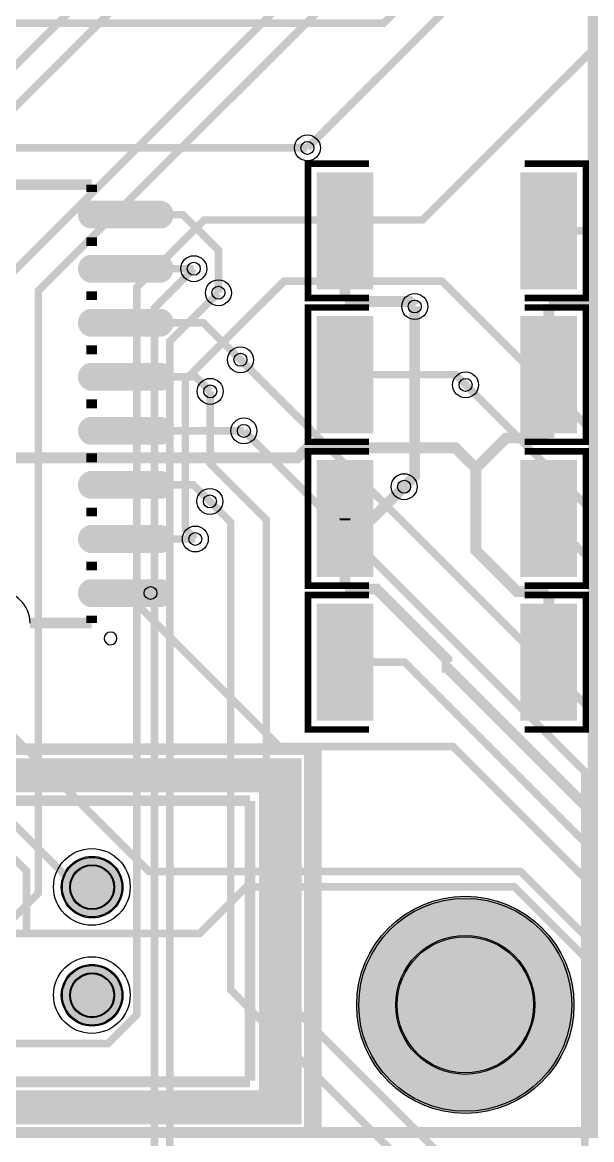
# Model space of a CAD drawing. Header units: millimetres. Extents: x -4 to 157, y 41 to 137.
# Drawn here: x 120.89 to 134.26, y 64.02 to 90.27 of the extents above; entities that cross this region are included whole.
import ezdxf

# ---------------------------------------------------------------- set-up
doc = ezdxf.new("R2010")
doc.units = ezdxf.units.MM
for name, color, linetype, true_color in [('BottomLayer', 7, 'Continuous', 0x0000ff), ('BottomSolderMaskLayer', 7, 'Continuous', 0xaa00ff), ('Document', 7, 'Continuous', 0xffffff), ('Hole', 7, 'Continuous', 0x222222), ('Multi-Layer', 7, 'Continuous', 0xc0c0c0), ('TopLayer', 7, 'Continuous', 0xff0000), ('TopPasteMaskLayer', 7, 'Continuous', 0x808080), ('TopSilkLayer', 7, 'Continuous', 0xffcc00), ('TopSolderMaskLayer', 7, 'Continuous', 0x800080)]:
    doc.layers.add(name, color=color, linetype=linetype, true_color=true_color)

msp = doc.modelspace()

# ---------------------------------------------------------------- hatches: boundary and pattern name
at = {"layer": 'BottomSolderMaskLayer'}
for points in [[(121.8055372110742, 69.95069850139703, 1), (123.25334010668, 69.95069850139703, 1)], [(128.74165608331202, 67.18590297180594, 1), (133.84325628651243, 67.18590297180594, 1)], [(121.8055372110742, 67.4106934213869, 1), (123.25334010668, 67.4106934213869, 1)]]:
    msp.add_hatch(color=256, dxfattribs=at).paths.add_polyline_path(points)
at = {"layer": 'Document'}
msp.add_hatch(color=256, dxfattribs=at).paths.add_polyline_path([(101.74940309880617, 64.38069596139201), (101.74940309880617, 65.18069596139185), (82.84940309880608, 65.18069596139185), (82.84940309880608, 72.18069596139196), (126.44940309880621, 72.18069596139196), (126.44940309880621, 65.18069596139185), (107.44940309880621, 65.18069596139185), (107.44940309880621, 64.38069596139201), (127.44940309880621, 64.38069596139201), (127.44940309880621, 72.98069596139192), (81.94940309880621, 72.98069596139192), (81.94940309880621, 64.38069596139201)])
at = {"layer": 'Multi-Layer'}
for points in [[(121.8309372618743, 69.95069850139703, 1), (123.2279400558799, 69.95069850139703, 1)], [(121.8309372618743, 67.4106934213869, 1), (123.2279400558799, 67.4106934213869, 1)]]:
    msp.add_hatch(color=256, dxfattribs=at).paths.add_polyline_path(points)
at = {"layer": 'TopLayer'}
for points in [[(129.1110490220981, 84.01955803911608), (129.1110490220981, 86.71958343916685), (127.82852425704846, 86.71958343916685), (127.82852425704846, 84.01955803911608)], [(132.6110744221487, 84.01955803911608), (132.6110744221487, 86.71958343916685), (133.89359918719833, 86.71958343916685), (133.89359918719833, 84.01955803911608)], [(124.11988823977617, 86.05054610109214, -0.7853981633974483), (124.11988823977617, 85.45054610109214), (122.51988823977626, 85.45054610109214, -0.7853981633974483), (122.51988823977626, 86.05054610109214)], [(124.11988823977617, 84.78054356108707, -0.7853981633974483), (124.11988823977617, 84.18054356108708), (122.51988823977626, 84.18054356108708, -0.7853981633974483), (122.51988823977626, 84.78054356108707)], [(124.11988823977617, 83.510541021082, -0.7853981633974483), (124.11988823977617, 82.91054102108201), (122.51988823977626, 82.91054102108201, -0.7853981633974483), (122.51988823977626, 83.510541021082)], [(129.1109982219964, 83.34140208280417), (129.1109982219964, 80.64137668275339), (127.828473456947, 80.64137668275339), (127.828473456947, 83.34140208280417)], [(132.61102362204701, 83.34140208280417), (132.61102362204701, 80.64137668275339), (133.89354838709687, 80.64137668275339), (133.89354838709687, 83.34140208280417)], [(124.11988823977617, 82.24053848107694, -0.7853981633974483), (124.11988823977617, 81.64053848107694), (122.51988823977626, 81.64053848107694, -0.7853981633974483), (122.51988823977626, 82.24053848107694)], [(124.11988823977617, 80.97053594107176, -0.7853981633974483), (124.11988823977617, 80.37053594107176), (122.51988823977626, 80.37053594107176, -0.7853981633974483), (122.51988823977626, 80.97053594107176)], [(129.11102362204724, 77.26311912623817), (129.11102362204724, 79.96314452628906), (127.82849885699761, 79.96314452628906), (127.82849885699761, 77.26311912623817)], [(132.61104902209786, 77.26311912623817), (132.61104902209786, 79.96314452628906), (133.8935737871475, 79.96314452628906), (133.8935737871475, 77.26311912623817)], [(124.11988823977617, 79.70053340106669, -0.7853981633974483), (124.11988823977617, 79.1005334010667), (122.51988823977626, 79.1005334010667, -0.7853981633974483), (122.51988823977626, 79.70053340106669)], [(124.11988823977617, 78.43053086106163, -0.7853981633974483), (124.11988823977617, 77.83053086106163), (122.51988823977626, 77.83053086106163, -0.7853981633974483), (122.51988823977626, 78.43053086106163)], [(124.11988823977617, 77.16052832105656, -0.7853981633974483), (124.11988823977617, 76.56052832105657), (122.51988823977626, 76.56052832105657, -0.7853981633974483), (122.51988823977626, 77.16052832105656)], [(129.11102362204724, 76.58496316992637), (129.11102362204724, 73.88493776987548), (127.82849885699761, 73.88493776987548), (127.82849885699761, 76.58496316992637)], [(132.61104902209786, 76.58496316992637), (132.61104902209786, 73.88493776987548), (133.8935737871475, 73.88493776987548), (133.8935737871475, 76.58496316992637)]]:
    msp.add_hatch(color=256, dxfattribs=at).paths.add_polyline_path(points)
at = {"layer": 'TopPasteMaskLayer'}
for points in [[(129.1110490220981, 84.1195580391161), (129.1110490220981, 84.81056642113276), (129.01104902209795, 84.91056642113278), (128.77500635001252, 84.91056642113278), (128.67500635001238, 85.01056642113281), (128.67500635001238, 85.72857505715012), (128.77500635001252, 85.82857505715015), (129.01104902209795, 85.82857505715015), (129.1110490220981, 85.92857505715017), (129.1110490220981, 86.61958343916683), (129.01104902209795, 86.71958343916685), (127.9285242570486, 86.71958343916685), (127.82852425704846, 86.61958343916683), (127.82852425704846, 84.1195580391161), (127.9285242570486, 84.01955803911608), (129.01104902209795, 84.01955803911608)], [(132.6110744221487, 84.1195580391161), (132.6110744221487, 84.81056642113276), (132.7110744221486, 84.91056642113278), (132.94711709423404, 84.91056642113278), (133.04711709423418, 85.01056642113281), (133.04711709423418, 85.72857505715012), (132.94711709423404, 85.82857505715015), (132.7110744221486, 85.82857505715015), (132.6110744221487, 85.92857505715017), (132.6110744221487, 86.61958343916683), (132.7110744221486, 86.71958343916685), (133.79359918719842, 86.71958343916685), (133.89359918719833, 86.61958343916683), (133.89359918719833, 84.1195580391161), (133.79359918719842, 84.01955803911608), (132.7110744221486, 84.01955803911608)], [(124.11988823977617, 86.05054610109214, -0.7853981633974483), (124.11988823977617, 85.45054610109214), (122.51988823977626, 85.45054610109214, -0.7853981633974483), (122.51988823977626, 86.05054610109214)], [(124.11988823977617, 84.78054356108707, -0.7853981633974483), (124.11988823977617, 84.18054356108708), (122.51988823977626, 84.18054356108708, -0.7853981633974483), (122.51988823977626, 84.78054356108707)], [(124.11988823977617, 83.510541021082, -0.7853981633974483), (124.11988823977617, 82.91054102108201), (122.51988823977626, 82.91054102108201, -0.7853981633974483), (122.51988823977626, 83.510541021082)], [(129.1109982219964, 83.24140208280414), (129.1109982219964, 82.55039370078737), (129.0109982219965, 82.45039370078734), (128.77495554991083, 82.45039370078734), (128.67495554991092, 82.35039370078732), (128.67495554991092, 81.63238506477012), (128.77495554991083, 81.5323850647701), (129.0109982219965, 81.5323850647701), (129.1109982219964, 81.43238506477007), (129.1109982219964, 80.74137668275341), (129.0109982219965, 80.64137668275339), (127.9284734569469, 80.64137668275339), (127.828473456947, 80.74137668275341), (127.828473456947, 83.24140208280414), (127.9284734569469, 83.34140208280417), (129.0109982219965, 83.34140208280417)], [(132.61102362204701, 83.24140208280414), (132.61102362204701, 82.55039370078737), (132.71102362204715, 82.45039370078734), (132.94706629413258, 82.45039370078734), (133.0470662941325, 82.35039370078732), (133.0470662941325, 81.63238506477012), (132.94706629413258, 81.5323850647701), (132.71102362204715, 81.5323850647701), (132.61102362204701, 81.43238506477007), (132.61102362204701, 80.74137668275341), (132.71102362204715, 80.64137668275339), (133.79354838709673, 80.64137668275339), (133.89354838709687, 80.74137668275341), (133.89354838709687, 83.24140208280414), (133.79354838709673, 83.34140208280417), (132.71102362204715, 83.34140208280417)], [(124.11988823977617, 82.24053848107694, -0.7853981633974483), (124.11988823977617, 81.64053848107694), (122.51988823977626, 81.64053848107694, -0.7853981633974483), (122.51988823977626, 82.24053848107694)], [(124.11988823977617, 80.97053594107176, -0.7853981633974483), (124.11988823977617, 80.37053594107176), (122.51988823977626, 80.37053594107176, -0.7853981633974483), (122.51988823977626, 80.97053594107176)], [(129.11102362204724, 77.36311912623819), (129.11102362204724, 78.05412750825496), (129.0110236220471, 78.15412750825499), (128.77498094996167, 78.15412750825499), (128.67498094996176, 78.25412750825501), (128.67498094996176, 78.97213614427221), (128.77498094996167, 79.07213614427224), (129.0110236220471, 79.07213614427224), (129.11102362204724, 79.17213614427226), (129.11102362204724, 79.86314452628903), (129.0110236220471, 79.96314452628906), (127.92849885699775, 79.96314452628906), (127.82849885699761, 79.86314452628903), (127.82849885699761, 77.36311912623819), (127.92849885699775, 77.26311912623817), (129.0110236220471, 77.26311912623817)], [(132.61104902209786, 77.36311912623819), (132.61104902209786, 78.05412750825496), (132.71104902209777, 78.15412750825499), (132.94709169418343, 78.15412750825499), (133.04709169418334, 78.25412750825501), (133.04709169418334, 78.97213614427221), (132.94709169418343, 79.07213614427224), (132.71104902209777, 79.07213614427224), (132.61104902209786, 79.17213614427226), (132.61104902209786, 79.86314452628903), (132.71104902209777, 79.96314452628906), (133.79357378714758, 79.96314452628906), (133.8935737871475, 79.86314452628903), (133.8935737871475, 77.36311912623819), (133.79357378714758, 77.26311912623817), (132.71104902209777, 77.26311912623817)], [(124.11988823977617, 79.70053340106669, -0.7853981633974483), (124.11988823977617, 79.1005334010667), (122.51988823977626, 79.1005334010667, -0.7853981633974483), (122.51988823977626, 79.70053340106669)], [(124.11988823977617, 78.43053086106163, -0.7853981633974483), (124.11988823977617, 77.83053086106163), (122.51988823977626, 77.83053086106163, -0.7853981633974483), (122.51988823977626, 78.43053086106163)], [(124.11988823977617, 77.16052832105656, -0.7853981633974483), (124.11988823977617, 76.56052832105657), (122.51988823977626, 76.56052832105657, -0.7853981633974483), (122.51988823977626, 77.16052832105656)], [(129.11102362204724, 76.48496316992635), (129.11102362204724, 75.79395478790957), (129.0110236220471, 75.69395478790955), (128.77498094996167, 75.69395478790955), (128.67498094996176, 75.59395478790952), (128.67498094996176, 74.87594615189232), (128.77498094996167, 74.7759461518923), (129.0110236220471, 74.7759461518923), (129.11102362204724, 74.67594615189228), (129.11102362204724, 73.9849377698755), (129.0110236220471, 73.88493776987548), (127.92849885699775, 73.88493776987548), (127.82849885699761, 73.9849377698755), (127.82849885699761, 76.48496316992635), (127.92849885699775, 76.58496316992637), (129.0110236220471, 76.58496316992637)], [(132.61104902209786, 76.48496316992635), (132.61104902209786, 75.79395478790957), (132.71104902209777, 75.69395478790955), (132.94709169418343, 75.69395478790955), (133.04709169418334, 75.59395478790952), (133.04709169418334, 74.87594615189232), (132.94709169418343, 74.7759461518923), (132.71104902209777, 74.7759461518923), (132.61104902209786, 74.67594615189228), (132.61104902209786, 73.9849377698755), (132.71104902209777, 73.88493776987548), (133.79357378714758, 73.88493776987548), (133.8935737871475, 73.9849377698755), (133.8935737871475, 76.48496316992635), (133.79357378714758, 76.58496316992637), (132.71104902209777, 76.58496316992637)]]:
    msp.add_hatch(color=256, dxfattribs=at).paths.add_polyline_path(points)
at = {"layer": 'TopSolderMaskLayer'}
for points in [[(129.1364505820211, 83.99415822726507), (129.1364505820211, 86.74498420681425), (127.80312571537138, 86.74498420681425), (127.80312571537138, 83.99415822726507)], [(132.58567487438972, 83.99415822726507), (132.58567487438972, 86.74498420681425), (133.91899974103944, 86.74498420681425), (133.91899974103944, 83.99415822726507)], [(124.18762170857644, 86.07594615189224, -0.7853981633974483), (124.18762170857644, 85.42514605029204), (122.45215477097622, 85.42514605029204, -0.7853981633974483), (122.45215477097622, 86.07594615189224)], [(124.18762170857644, 84.80594361188717, -0.7853981633974483), (124.18762170857644, 84.15514351028698), (122.45215477097622, 84.15514351028698, -0.7853981633974483), (122.45215477097622, 84.80594361188717)], [(124.18762170857644, 83.5359410718821, -0.7853981633974483), (124.18762170857644, 82.88514097028191), (122.45215477097622, 82.88514097028191, -0.7853981633974483), (122.45215477097622, 83.5359410718821)], [(129.13639776975538, 83.36680332834987), (129.13639776975538, 80.61597734880058), (127.80307290310589, 80.61597734880058), (127.80307290310589, 83.36680332834987)], [(132.585622062124, 83.36680332834987), (132.585622062124, 80.61597734880058), (133.91894692877372, 80.61597734880058), (133.91894692877372, 83.36680332834987)], [(124.18762170857644, 82.26593853187704, -0.7853981633974483), (124.18762170857644, 81.61513843027684), (122.45215477097622, 81.61513843027684, -0.7853981633974483), (122.45215477097622, 82.26593853187704)], [(124.18762170857644, 80.99593599187186, -0.7853981633974483), (124.18762170857644, 80.34513589027166), (122.45215477097622, 80.34513589027166, -0.7853981633974483), (122.45215477097622, 80.99593599187186)], [(129.13642417588835, 77.23771883648897), (129.13642417588835, 79.98854481603826), (127.8030993092384, 79.98854481603826), (127.8030993092384, 77.23771883648897)], [(132.58564846825675, 77.23771883648897), (132.58564846825675, 79.98854481603826), (133.91897333490647, 79.98854481603826), (133.91897333490647, 77.23771883648897)], [(124.18762170857644, 79.7259334518668, -0.7853981633974483), (124.18762170857644, 79.0751333502666), (122.45215477097622, 79.0751333502666, -0.7853981633974483), (122.45215477097622, 79.7259334518668)], [(124.18762170857644, 78.45593091186173, -0.7853981633974483), (124.18762170857644, 77.80513081026153), (122.45215477097622, 77.80513081026153, -0.7853981633974483), (122.45215477097622, 78.45593091186173)], [(124.18762170857644, 77.18592837185666, -0.7853981633974483), (124.18762170857644, 76.53512827025646), (122.45215477097622, 76.53512827025646, -0.7853981633974483), (122.45215477097622, 77.18592837185666)], [(129.13642417588835, 76.61036393757377), (129.13642417588835, 73.85953795802448), (127.8030993092384, 73.85953795802448), (127.8030993092384, 76.61036393757377)], [(132.58564846825675, 76.61036393757377), (132.58564846825675, 73.85953795802448), (133.91897333490647, 73.85953795802448), (133.91897333490647, 76.61036393757377)], [(121.8055372110742, 69.95069850139703, 1), (123.25334010668, 69.95069850139703, 1)], [(128.74165608331202, 67.18590297180594, 1), (133.84325628651243, 67.18590297180594, 1)], [(121.8055372110742, 67.4106934213869, 1), (123.25334010668, 67.4106934213869, 1)]]:
    msp.add_hatch(color=256, dxfattribs=at).paths.add_polyline_path(points)

# ---------------------------------------------------------------- linework, layer by layer
at = {"layer": 'BottomLayer'}
for points, const_width in [([(115.3144526289052, 83.83721107442204), (128.79959359918712, 97.32235204470408), (131.5770891541781, 97.32235204470408)], 0.17780035560071122), ([(115.72364744729475, 80.72113284226566), (116.99263398526796, 80.72113284226566), (131.51714503429002, 95.24564389128773), (132.19177038354064, 95.24564389128773), (133.44551689103355, 96.49939039878075), (133.44551689103355, 96.75008890017784)], 0.17780035560071122), ([(132.5791211582423, 96.4874523749047), (132.17856235712475, 96.08689357378717), (131.84734569469128, 96.08689357378717), (130.24409448818892, 94.48364236728469), (126.92964185928372, 94.48364236728469), (115.68605537211056, 83.24005588011175), (114.1252222504445, 83.24005588011175), (113.99212598425174, 83.37315214630428), (113.37846075692141, 83.37315214630428), (111.17678435356856, 81.17147574295143), (111.17678435356856, 78.44274828549658), (111.17653035306057, 78.44274828549658)], 0.17780035560071122), ([(135.96926593853186, 95.70284480568955), (127.58445516891015, 87.31803403606807)], 0.17780035560071122), ([(131.9024638049275, 94.59540259080518), (121.2672085344168, 83.96014732029471), (121.2672085344168, 69.8120650241301), (120.13589027178045, 68.68074676149354), (118.71932943865863, 68.68074676149354), (117.44932689865368, 67.41074422148847)], 0.17780035560071122), ([(114.90932181864355, 67.41074422148847), (116.04089408178788, 66.27917195834391), (122.90017780035532, 66.27917195834391), (123.57683515367034, 66.95582931165859), (123.57683515367034, 84.03837947675902), (125.16230632461247, 85.62385064770126), (130.28829057658118, 85.62385064770126), (136.3286766573533, 91.66423672847338)], 0.17780035560071122), ([(124.91719583439135, 84.48059436118876), (123.9946659893319, 83.5580645161291), (123.9946659893319, 48.03456946913889), (127.47752095504188, 44.551714503429025)], 0.17780035560071122), ([(141.0972821945643, 73.83797307594614), (130.74574549149088, 84.18950977901955), (127.04064008128012, 84.18950977901955), (124.7175514351029, 81.86642113284222), (124.7175514351029, 78.36604013208023), (124.95300990601982, 78.13058166116332)], 0.17780035560071122), ([(125.4947929895859, 83.91595123190245), (124.35610871221729, 82.77726695453396), (124.35610871221729, 61.26748793497586), (127.58445516891015, 58.039141478282886)], 0.17780035560071122), ([(130.10464820929633, 83.59260858521714), (130.10464820929633, 79.60734061468122), (129.8564897129795, 79.35918211836429)], 0.25400050800101603), ([(126.01244602489214, 82.34064008128018), (134.50038100076176, 73.85270510541022), (134.50038100076176, 62.8580391160782), (140.15748031496037, 57.2009398018796)], 0.17780035560071122), ([(140.10668021336028, 44.551714503429025), (136.96088392176762, 47.69751079502157), (136.96088392176762, 57.413792227584395), (126.62128524257037, 67.75339090678187), (126.62128524257037, 78.5806705613411), (125.30353060706125, 79.89842519685044), (125.30353060706125, 81.5989585979172)], 0.17780035560071122), ([(131.29921259842513, 81.7513589027177), (138.08585217170412, 74.9647193294386), (138.08585217170412, 73.27739395478795), (142.12471424942828, 69.23853187706368), (142.12471424942828, 58.10388620777246), (142.41808483616956, 57.810515621031186), (142.92608585217158, 57.810515621031186), (143.96748793497568, 58.8519177038354), (144.7867665735332, 58.8519177038354), (145.11038862077703, 59.17553975107944)], 0.17780035560071122), ([(145.11049022098018, 57.175539751079555), (146.14325628651227, 56.142773685547354), (146.14325628651227, 54.819431038862035), (145.52832105664197, 54.204495808991624), (139.77241554483112, 54.204495808991624), (137.53467106934204, 56.44224028448059), (137.53467106934204, 59.05361950723898), (134.09982219964422, 62.488468376936794), (134.09982219964422, 72.66449072898149), (126.09372618745238, 80.67058674117357)], 0.17780035560071122), ([(125.29489458978901, 79.01424942849883), (125.78384556769106, 78.52529845059689), (125.78384556769106, 67.53698247396494), (129.82245364490723, 63.498374396748886), (129.82245364490723, 53.87023114046224), (138.19964439928867, 45.49304038608079), (138.19964439928867, 44.28806197612391), (139.42697485394956, 43.060731521463026), (144.52019304038595, 43.060731521463026), (145.82194564389124, 44.362484124968205), (145.82194564389124, 45.49177038354071), (153.54330708661405, 53.213131826263634)], 0.17780035560071122)]:
    msp.add_lwpolyline(points, dxfattribs=dict(at, const_width=const_width))
at = {"layer": 'BottomSolderMaskLayer'}
for centre, radius in [((122.5294386588771, 69.95069850139703), 0.7239014478028958), ((122.5294386588771, 69.95069850139703), 0.5264737802202878), ((131.29245618491223, 67.18590297180594), 2.550800101600203), ((131.29161798323594, 67.18585217170425), 1.63251206502413), ((122.5294386588771, 67.4106934213869), 0.7239014478028958), ((122.5294386588771, 67.4106934213869), 0.5264737802202878)]:
    msp.add_circle(centre, radius, dxfattribs=at)
at = {"layer": 'Document'}
msp.add_circle((123.90154940309867, 76.86052832105656), 0.15011430022860048, dxfattribs=at)
at = {"layer": 'Hole'}
for centre in [(127.5845567691133, 87.3179832359665), (124.91729743459496, 84.48054356108707), (125.49489458978906, 83.91590043180076), (130.10474980949948, 83.59255778511556), (126.0125476250953, 82.34058928117861), (131.29931419862828, 81.75130810261612), (125.3036322072644, 81.59890779781563), (126.09382778765553, 80.67053594107176), (129.85659131318266, 79.35913131826271), (125.29499618999216, 79.01419862839725), (124.95311150622297, 78.13053086106163)]:
    msp.add_circle(centre, 0.15240030480060962, dxfattribs=at)
at = {"layer": 'Multi-Layer'}
for centre, radius in [((127.5845567691133, 87.3179832359665), 0.30480060960121924), ((124.91729743459496, 84.48054356108707), 0.30480060960121924), ((125.49489458978906, 83.91590043180076), 0.30480060960121924), ((130.10474980949948, 83.59255778511556), 0.30480060960121924), ((126.0125476250953, 82.34058928117861), 0.30480060960121924), ((125.3036322072644, 81.59890779781563), 0.30480060960121924), ((131.29931419862828, 81.75130810261612), 0.30480060960121924), ((126.09382778765553, 80.67053594107176), 0.30480060960121924), ((129.85659131318266, 79.35913131826271), 0.30480060960121924), ((125.29499618999216, 79.01419862839725), 0.30480060960121924), ((124.95311150622297, 78.13053086106163), 0.30480060960121924), ((122.5294386588771, 69.95069850139703), 0.6985013970027941), ((122.5294386588771, 69.95069850139703), 0.5080010160020321), ((131.29245618491223, 67.18590297180594), 2.5), ((131.29161798323594, 67.18585217170425), 1.6), ((122.5294386588771, 67.4106934213869), 0.6985013970027941), ((122.5294386588771, 67.4106934213869), 0.5080010160020321)]:
    msp.add_circle(centre, radius, dxfattribs=at)
at = {"layer": 'TopLayer'}
for points, const_width in [([(105.41122682245373, 88.40058420116839), (107.26035052070097, 90.24970789941574), (129.37693675387322, 90.24970789941574), (132.05461010922, 92.92738125476251), (132.05461010922, 93.80825501651009), (132.13131826263634, 93.88496316992632)], 0.17780035560071122), ([(111.40563881127741, 82.50980441960883), (111.70993141986287, 82.81409702819406), (111.70993141986287, 83.97919735839469), (115.04876809753591, 87.31803403606807), (127.58445516891015, 87.31803403606807)], 0.17780035560071122), ([(123.31978663957307, 85.75059690119383), (124.66243332486647, 85.75059690119383), (125.4947929895859, 84.91823723647451), (125.4947929895859, 83.91595123190245)], 0.17780035560071122), ([(128.46964693929385, 85.36959613919237), (128.46964693929385, 83.71046482092959)], 0.25400050800101603), ([(133.25222250444494, 85.36959613919237), (134.30530861061698, 85.36959613919237), (134.6245872491745, 85.05031750063506)], 0.17780035560071122), ([(135.87452374904728, 84.87835915671826), (134.6466852933704, 83.65052070104139), (133.25222250444494, 83.65052070104139)], 0.25400050800101603), ([(123.31978663957307, 84.48059436118876), (124.91719583439135, 84.48059436118876)], 0.17780035560071122), ([(130.10464820929633, 83.59260858521714), (129.98679197358388, 83.71046482092959), (128.46964693929385, 83.71046482092959)], 0.25400050800101603), ([(133.25222250444494, 81.99138938277872), (133.25222250444494, 83.65052070104139)], 0.25400050800101603), ([(123.31978663957307, 83.2105918211837), (125.14249428498852, 83.2105918211837), (126.01244602489214, 82.34064008128018)], 0.17780035560071122), ([(123.31978663957307, 81.94058928117863), (124.96189992379982, 81.94058928117863), (125.30353060706125, 81.5989585979172)], 0.17780035560071122), ([(128.46964693929385, 81.99138938277872), (131.0591821183641, 81.99138938277872), (131.29921259842513, 81.7513589027177)], 0.17780035560071122), ([(133.25222250444494, 81.99138938277872), (133.25222250444494, 80.50523241046483)], 0.25400050800101603), ([(123.31978663957307, 80.67058674117357), (126.09372618745238, 80.67058674117357)], 0.17780035560071122), ([(133.25222250444494, 80.50523241046483), (132.25654051308084, 80.50523241046483), (131.5412750825501, 79.78996697993398)], 0.25400050800101603), ([(118.78867157734294, 80.03558547117098), (127.34417068834114, 80.03558547117098), (127.5824231648462, 80.27383794767582), (131.05740411480792, 80.27383794767582), (131.5412750825501, 79.78996697993398)], 0.25400050800101603), ([(133.25222250444494, 76.89410718821432), (132.509271018542, 76.89410718821432), (131.5412750825501, 77.86210312420621), (131.5412750825501, 79.78996697993398)], 0.25400050800101603), ([(120.98933197866381, 68.86159512319023), (120.98933197866381, 70.33327406654814), (115.94183388366764, 75.38077216154431), (115.94183388366764, 78.44071628143263), (116.90170180340351, 79.40058420116839), (117.32004064008106, 79.40058420116839)], 0.17780035560071122), ([(123.31978663957307, 79.40058420116839), (124.90855981711957, 79.40058420116839), (125.29489458978901, 79.01424942849883)], 0.17780035560071122), ([(129.8564897129795, 79.35918211836429), (129.11049022098018, 78.61318262636519), (128.46964693929385, 78.61318262636519)], 0.25400050800101603), ([(128.46964693929385, 78.56949453898903), (128.46964693929385, 78.61318262636519)], 0.25400050800101603), ([(128.46964693929385, 78.56949453898903), (128.46964693929385, 76.95405130810263)], 0.25400050800101603), ([(133.25222250444494, 78.61318262636519), (134.80848361696712, 77.05692151384301), (134.80848361696712, 75.67947675895357)], 0.17780035560071122), ([(123.31978663957307, 78.13058166116332), (124.95300990601982, 78.13058166116332)], 0.17780035560071122), ([(123.31978663957307, 76.86057912115825), (126.92405384810763, 73.2563119126238), (131.00482600965188, 73.2563119126238), (135.42672085344157, 68.83441706883411), (144.46710693421392, 68.83441706883411)], 0.17780035560071122), ([(153.54330708661405, 70.2286258572517), (144.99110998222, 70.2286258572517), (144.09601219202432, 69.33352806705614), (136.64185928371853, 69.33352806705614), (130.86131572263116, 75.11407162814328), (130.8610617221234, 75.11407162814328), (130.8610617221234, 75.29999999999995), (129.20701041402071, 76.95405130810263), (128.46964693929385, 76.95405130810263)], 0.25400050800101603), ([(133.25222250444494, 75.23497586995177), (133.25222250444494, 76.89410718821432)], 0.25400050800101603), ([(120.98933197866381, 68.86159512319023), (117.10007620015222, 68.86159512319023), (116.1795783591565, 69.78209296418584), (116.1795783591565, 70.06606553213112), (109.48742697485386, 76.75821691643375), (107.26670053340081, 76.75821691643375)], 0.17780035560071122), ([(122.52933705867395, 69.9507493014986), (122.17399034798063, 69.9507493014986), (116.89509779019545, 75.22964185928367), (116.89509779019545, 75.5062484124968)], 0.17780035560071122), ([(128.46964693929385, 75.23497586995177), (129.8699517399034, 75.23497586995177), (135.08407416814816, 70.02085344170678)], 0.17780035560071122), ([(120.22529845059671, 73.9553213106426), (123.86055372110718, 70.32006604013213), (132.59080518161022, 70.32006604013213), (134.65379730759446, 68.25707391414778), (145.75463550927088, 68.25707391414778), (146.34442468884936, 68.84686309372614)], 0.17780035560071122), ([(120.98933197866381, 68.86159512319023), (125.05715011430016, 68.86159512319023), (126.15417830835668, 69.95862331724663), (132.44119888239766, 69.95862331724663), (134.0650241300482, 68.3347980695961), (134.0650241300482, 68.33454406908822), (134.51892303784598, 67.88064516129032), (147.61772923545823, 67.88064516129032), (148.3235966471932, 67.17477774955546), (148.3235966471932, 63.06835153670306)], 0.17780035560071122)]:
    msp.add_lwpolyline(points, dxfattribs=dict(at, const_width=const_width))
at = {"layer": 'TopSilkLayer', "const_width": 0.25400050800101603}
msp.add_lwpolyline([(134.29245618491223, 64.18592837185668), (28.09245618491218, 64.18592837185668), (28.09245618491218, 135.5509271018542), (134.29245618491223, 135.5509271018542), (134.29245618491223, 64.18592837185668)], close=True, dxfattribs=at)
at = {"layer": 'TopSilkLayer'}
for points, const_width in [([(129.03484886969773, 83.79095758191511), (127.5999237998476, 83.79095758191511), (127.5999237998476, 86.94818389636782), (129.03484886969773, 86.94818389636782)], 0.15240030480060962), ([(132.68727457454906, 83.79095758191511), (134.12219964439896, 83.79095758191511), (134.12219964439896, 86.94818389636782), (132.68727457454906, 86.94818389636782)], 0.15240030480060962), ([(122.52006604013195, 86.45567691135375), (118.12006604013186, 86.45567691135375)], 0.25400050800101603), ([(122.52006604013195, 86.28181356362711), (122.52006604013195, 86.45567691135375)], 0.25400050800101603), ([(122.52006604013195, 85.01181102362204), (122.52006604013195, 85.21953263906516)], 0.25400050800101603), ([(122.52006604013195, 83.74180848361698), (122.52006604013195, 83.9495300990601)], 0.25400050800101603), ([(129.03479806959604, 83.57000254000513), (127.59987299974591, 83.57000254000513), (127.59987299974591, 80.41277622555242), (129.03479806959604, 80.41277622555242)], 0.15240030480060962), ([(132.68722377444738, 83.57000254000513), (134.1221488442975, 83.57000254000513), (134.1221488442975, 80.41277622555242), (132.68722377444738, 80.41277622555242)], 0.15240030480060962), ([(122.52006604013195, 82.47180594361191), (122.52006604013195, 82.67952755905503)], 0.25400050800101603), ([(122.52006604013195, 81.20180340360685), (122.52006604013195, 81.40952501904997)], 0.25400050800101603), ([(122.52006604013195, 79.93180086360167), (122.52006604013195, 80.1395224790449)], 0.25400050800101603), ([(129.03482346964688, 77.03451866903742), (127.59989839979676, 77.03451866903742), (127.59989839979676, 80.19174498348991), (129.03482346964688, 80.19174498348991)], 0.15240030480060962), ([(132.68724917449822, 77.03451866903742), (134.12217424434834, 77.03451866903742), (134.12217424434834, 80.19174498348991), (132.68724917449822, 80.19174498348991)], 0.15240030480060962), ([(122.52006604013195, 78.6617983235966), (122.52006604013195, 78.86951993903983)], 0.25400050800101603), ([(122.52006604013195, 77.39179578359153), (122.52006604013195, 77.59951739903477)], 0.25400050800101603), ([(129.03482346964688, 76.81356362712722), (127.59989839979676, 76.81356362712722), (127.59989839979676, 73.65633731267462), (129.03482346964688, 73.65633731267462)], 0.15240030480060962), ([(132.68724917449822, 76.81356362712722), (134.12217424434834, 76.81356362712722), (134.12217424434834, 73.65633731267462), (132.68724917449822, 73.65633731267462)], 0.15240030480060962), ([(122.52006604013195, 76.15565151130295), (122.52006604013195, 76.3295148590297)], 0.25400050800101603), ([(122.52006604013195, 76.15565151130295), (121.07007874015721, 76.15565151130295)], 0.25400050800101603), ([(81.63789687579356, 73.20190500380988), (127.63942087884175, 73.20190500380988)], 0.25400050800101603), ([(127.79245618491223, 73.18592837185668), (81.69245618491209, 73.18592837185668)], 0.25400050800101603), ([(127.63484886969763, 73.15948691897381), (127.63484886969763, 64.15948691897381)], 0.25400050800101603), ([(127.79245618491223, 64.18592837185668), (127.79245618491223, 73.18592837185668)], 0.25400050800101603), ([(83.04099568199126, 71.98270256540513), (126.2393700787402, 71.98270256540513)], 0.25400050800101603), ([(126.237846075692, 71.97406654813312), (126.237846075692, 65.40408940817883)], 0.25400050800101603), ([(107.23860807721599, 65.37868935737868), (126.237846075692, 65.37868935737868)], 0.25400050800101603), ([(81.66329692659383, 64.18488696977386), (127.6594869189737, 64.18488696977386)], 0.25400050800101603), ([(81.69245618491209, 64.18592837185668), (127.79245618491223, 64.18592837185668)], 0.25400050800101603)]:
    msp.add_lwpolyline(points, dxfattribs=dict(at, const_width=const_width))
for centre, radius in [((122.52232664465328, 69.95577851155701), 0.8999237998475998), ((131.29245618491223, 67.18590297180594), 2.500127000254001), ((122.52232664465328, 67.41577343154688), 0.8999237998475998)]:
    msp.add_circle(centre, radius, dxfattribs=at)
for centre, radius, start, end in [((120.32065024129588, 76.15542289635516), 0.750596936004909, 359.9825509028258, 179.98254899372986), ((122.96166594734632, 75.79385318770642), 0.15001270002540007, 180.48506996240468, 179.51493003759506)]:
    msp.add_arc(centre, radius, start, end, dxfattribs=at)
at = {"layer": 'TopSolderMaskLayer'}
for centre, radius in [((122.5294386588771, 69.95069850139703), 0.7239014478028958), ((122.5294386588771, 69.95069850139703), 0.5264737802202878), ((131.29245618491223, 67.18590297180594), 2.550800101600203), ((131.29161798323594, 67.18585217170425), 1.63251206502413), ((122.5294386588771, 67.4106934213869), 0.7239014478028958), ((122.5294386588771, 67.4106934213869), 0.5264737802202878)]:
    msp.add_circle(centre, radius, dxfattribs=at)

doc.saveas('drawing.dxf')
